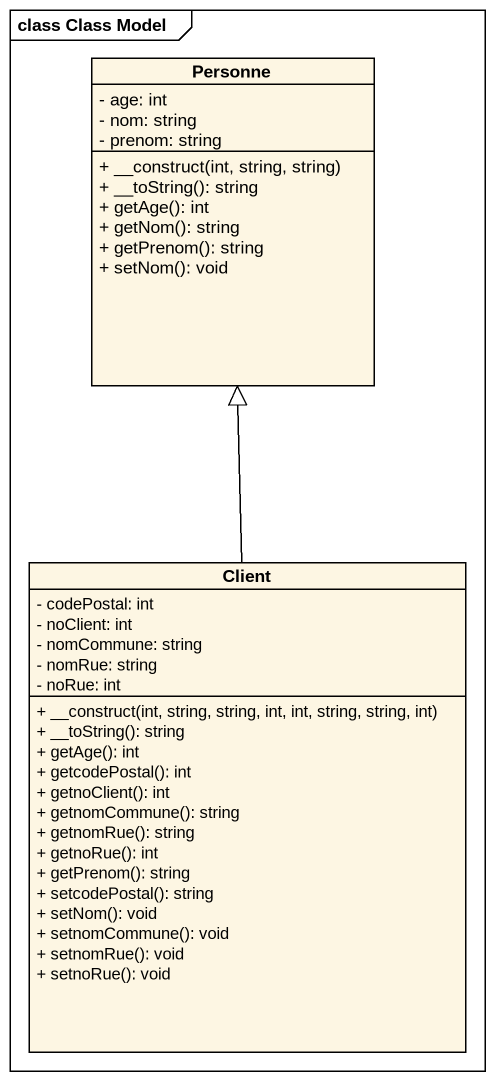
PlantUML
@startuml
mainframe class Class Model
hide circle
hide empty members
skinparam classAttributeIconSize 0
class Personne {
  - age: int
  - nom: string
  - prenom: string
  + __construct(int, string, string)
  + __toString(): string
  + getAge(): int
  + getNom(): string
  + getPrenom(): string
  + setNom(): void
}
class Client {
  - codePostal: int
  - noClient: int
  - nomCommune: string
  - nomRue: string
  - noRue: int
  + __construct(int, string, string, int, int, string, string, int)
  + __toString(): string
  + getAge(): int
  + getcodePostal(): int
  + getnoClient(): int
  + getnomCommune(): string
  + getnomRue(): string
  + getnoRue(): int
  + getPrenom(): string
  + setcodePostal(): string
  + setNom(): void
  + setnomCommune(): void
  + setnomRue(): void
  + setnoRue(): void
}
Client -up-|> Personne
@enduml
